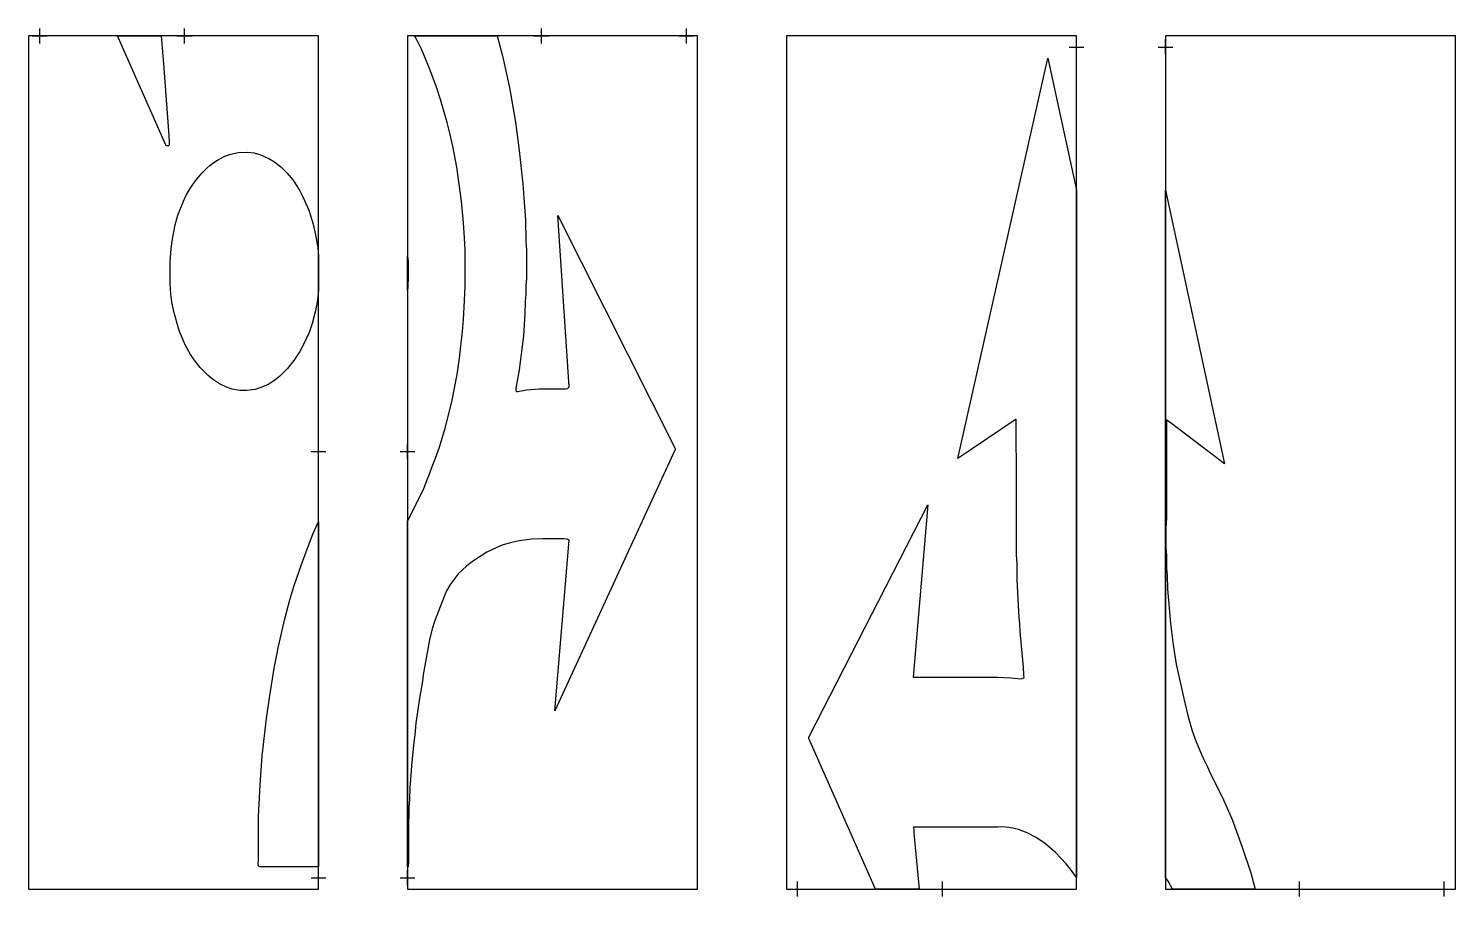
# Model space of a CAD drawing. Header units: inches. Extents: x 0 to 192, y -1 to 116.
import ezdxf

# ---------------------------------------------------------------- set-up
doc = ezdxf.new("R2010")
doc.units = ezdxf.units.IN
doc.header["$MEASUREMENT"] = 0
doc.layers.add('CUT', color=1, linetype='Continuous')
doc.layers.add('REG', color=5, linetype='Continuous')

msp = doc.modelspace()

# ---------------------------------------------------------------- linework, layer by layer
at = {"layer": 'CUT'}
for points in [[(18.2, 111.23), (18.92, 101.59), (18.97, 100.6), (18.96, 100.38), (18.91, 100.24), (18.84, 100.18), (18.75, 100.17), (18.54, 100.18), (11.99, 115), (17.86, 115)], [(63.86, 112.33), (64.77, 108.23), (65, 107.04), (65.12, 106.23), (65.28, 105.43), (65.61, 103.37), (66.13, 99.54), (66.63, 95.05), (66.74, 93.16), (66.96, 90.17), (67.02, 87.25), (67.1, 86.15), (67.1, 82.31), (67.04, 81.3), (67.02, 80.13), (66.95, 79.23), (66.9, 77.54), (66.69, 74.58), (66.1, 70), (65.67, 67.48), (65.68, 67.18), (65.75, 67.08), (65.92, 67.05), (67.11, 67.31), (68.81, 67.45), (72.39, 67.42), (72.67, 67.49), (72.74, 67.56), (72.85, 67.72), (71.34, 90.79), (87.12, 59.46), (87.14, 59.4), (87.15, 59.35), (87.15, 59.29), (87.13, 59.23), (70.93, 24.01), (70.92, 24.02), (72.87, 47.05), (72.57, 47.18), (72.15, 47.23), (69.33, 47.23), (67.82, 47.15), (66.12, 46.93), (64.92, 46.68), (63.84, 46.36), (63.09, 46.05), (61.77, 45.4), (60.08, 44.35), (59.46, 43.9), (59.03, 43.53), (57.92, 42.47), (57.48, 41.97), (56.76, 40.97), (56.35, 40.21), (56, 39.42), (55.46, 38.05), (54.73, 36.08), (54.41, 35.06), (54.04, 33.59), (53.24, 29.14), (53.03, 27.74), (52.69, 25.74), (52.2, 22.34), (52.05, 20.81), (51.86, 19.38), (51.71, 17.54), (51.59, 16.6), (51.49, 14.75), (51.39, 13.76), (51.34, 12.02), (51.27, 11.07), (51.26, 9.84), (51.2, 9.04), (51.2, 3.77), (51.15, 3), (51.08, 3), (51.08, 49.54), (51.33, 50.13), (53.23, 53.87), (53.66, 55.08), (54.08, 56.07), (54.39, 56.94), (54.85, 58.08), (55.39, 59.56), (56.17, 62.12), (57.04, 65.7), (57.75, 69.35), (58.07, 71.55), (58.5, 75.18), (58.62, 76.79), (58.76, 79.35), (58.78, 80.31), (58.84, 81.32), (58.84, 86.13), (58.76, 87.79), (58.62, 89.79), (58.36, 92.75), (57.74, 97.29), (57.18, 100.12), (56.78, 101.9), (56.41, 103.34), (55.54, 106.43), (54.94, 108.23), (54.05, 110.61), (53, 113.13), (52.39, 114.37), (52.02, 115), (63.16, 115)], [(105.15, 20.43), (105.16, 20.5), (105.19, 20.57), (121.21, 51.81), (119.24, 28.56), (130.63, 28.55), (132.39, 28.47), (133.77, 28.34), (134.03, 28.43), (134.17, 28.47), (134.14, 28.81), (134.14, 28.88), (134.08, 29.9), (133.64, 34.71), (133.58, 35.78), (133.5, 36.58), (133.23, 41.67), (133.22, 43.82), (133.16, 45.07), (133.16, 58.2), (133.09, 59.4), (133.09, 62.57), (133.09, 63.36), (125.26, 58.06), (137.39, 112), (141.23, 94.22), (141.23, 1.55), (140.43, 2.69), (139.86, 3.41), (138.42, 4.94), (137.06, 6.11), (135.78, 6.96), (134.6, 7.58), (133.42, 8.03), (132.84, 8.17), (132.12, 8.29), (131.18, 8.37), (130.67, 8.33), (119.27, 8.33), (119.32, 7.94), (119.33, 7.54), (120.01, 0), (114.15, 0), (105.18, 20.29), (105.16, 20.36)], [(38.68, 77.96), (38.24, 76.24), (37.82, 75.03), (37.2, 73.69), (36.57, 72.48), (35.76, 71.24), (34.89, 70.16), (33.87, 69.15), (33.19, 68.6), (32.39, 68.06), (31.46, 67.64), (30.53, 67.34), (29.84, 67.23), (29.44, 67.2), (28.47, 67.21), (27.43, 67.38), (26.66, 67.64), (25.74, 68.1), (24.81, 68.73), (24.22, 69.22), (23.14, 70.31), (22.46, 71.15), (21.83, 72.08), (21.12, 73.38), (20.48, 74.83), (20.24, 75.45), (19.56, 77.87), (19.33, 79.16), (19.19, 80.24), (19.07, 81.62), (19.08, 84.54), (19.21, 86.3), (19.34, 87.35), (19.56, 88.6), (19.76, 89.54), (20.13, 90.82), (20.87, 92.71), (21.31, 93.63), (22.06, 94.86), (22.63, 95.64), (23.39, 96.54), (24.01, 97.16), (24.43, 97.53), (24.83, 97.84), (25.47, 98.26), (26.45, 98.78), (27.26, 99.07), (28.25, 99.29), (29.57, 99.32), (30.36, 99.23), (31.19, 99), (32.39, 98.48), (33.13, 98.04), (34.02, 97.35), (34.82, 96.56), (35.6, 95.61), (35.89, 95.19), (36.56, 94.1), (36.92, 93.42), (37.21, 92.82), (37.76, 91.5), (38.01, 90.78), (38.35, 89.61), (38.68, 88.17), (38.97, 86.43), (39.08, 85.31), (39.08, 80.71), (38.93, 79.38)], [(161.19, 57.34), (160.25, 58.05), (153.87, 62.87), (153.82, 62.91), (153.35, 63.26), (153.35, 62.68), (153.35, 62.58), (153.35, 50.07), (153.28, 48.61), (153.28, 46), (153.35, 44.95), (153.36, 43.21), (153.43, 42.31), (153.49, 40.42), (153.78, 37.37), (153.88, 35.79), (154.24, 32.93), (154.68, 30.32), (155.68, 25.67), (156.22, 23.39), (156.84, 21.35), (157.36, 19.86), (158.27, 17.75), (158.9, 16.46), (159.26, 15.62), (160.88, 12.42), (162.21, 9.38), (163.58, 5.65), (164.73, 2.2), (165.31, 0), (154.18, 0), (153.57, 1.05), (153.23, 1.55), (153.23, 94.22)], [(51.14, 84.62), (51.18, 82.53), (51.12, 81.07), (51.08, 80.71), (51.08, 85.31)], [(31.23, 3), (31.16, 3.01), (31.1, 3.03), (31.05, 3.07), (31.01, 3.12), (30.97, 3.19), (30.96, 3.23), (30.96, 3.28), (30.99, 3.98), (31.01, 9.76), (31.21, 14.06), (31.49, 17.97), (32.08, 23), (32.46, 25.78), (33.15, 30.06), (33.33, 30.84), (33.64, 32.5), (34.55, 36.43), (35.23, 38.98), (35.77, 40.77), (36.82, 43.9), (37.67, 46.16), (38.32, 47.82), (39.08, 49.54), (39.08, 3)]]:
    msp.add_lwpolyline(points, close=True, dxfattribs=at)
at = {"layer": 'REG'}
for points in [[(1.5, 114), (1.5, 116)], [(21.04, 114), (21.04, 116)], [(69.11, 114), (69.11, 116)], [(88.65, 114), (88.65, 116)], [(0.5, 115), (2.5, 115)], [(20.04, 115), (22.04, 115)], [(68.11, 115), (70.11, 115)], [(87.65, 115), (89.65, 115)], [(140.23, 113.5), (142.23, 113.5)], [(141.23, 112.5), (141.23, 114.5)], [(152.23, 113.5), (154.23, 113.5)], [(153.23, 112.5), (153.23, 114.5)], [(39.08, 58), (39.08, 60)], [(51.08, 58), (51.08, 60)], [(38.08, 59), (40.08, 59)], [(50.08, 59), (52.08, 59)], [(39.08, 0.5), (39.08, 2.5)], [(51.08, 0.5), (51.08, 2.5)], [(38.08, 1.5), (40.08, 1.5)], [(50.08, 1.5), (52.08, 1.5)], [(102.65, 0), (104.65, 0)], [(103.65, -1), (103.65, 1)], [(122.19, 0), (124.19, 0)], [(123.19, -1), (123.19, 1)], [(170.27, 0), (172.27, 0)], [(171.27, -1), (171.27, 1)], [(189.8, 0), (191.8, 0)], [(190.8, -1), (190.8, 1)]]:
    msp.add_lwpolyline(points, dxfattribs=at)
for points in [[(0, 0), (39.08, 0), (39.08, 115), (0, 115)], [(51.08, 0), (90.15, 0), (90.15, 115), (51.08, 115)], [(102.15, 0), (141.23, 0), (141.23, 115), (102.15, 115)], [(153.23, 0), (192.3, 0), (192.3, 115), (153.23, 115)]]:
    msp.add_lwpolyline(points, close=True, dxfattribs=at)

doc.saveas('drawing.dxf')
